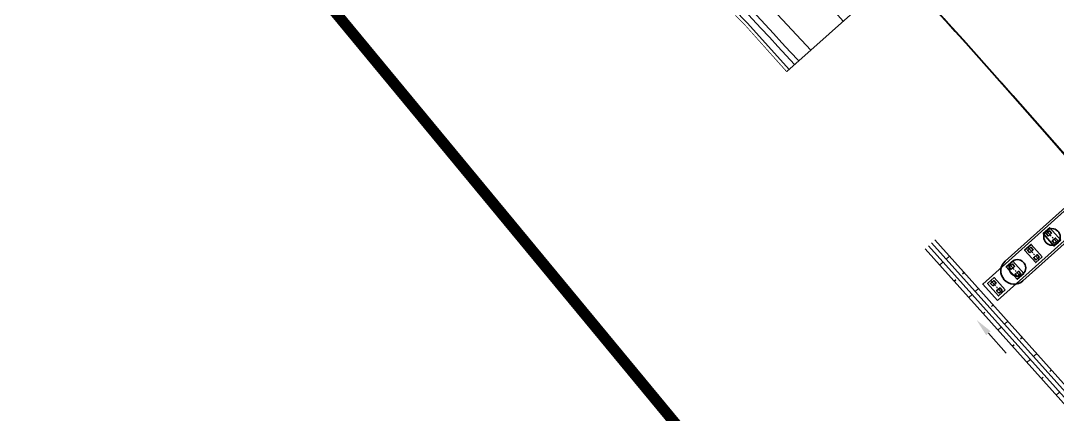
# Model space of a CAD drawing. Header units: millimetres. Extents: x 0 to 285450075, y -3000605 to 8125189010.
# Drawn here: x 6236190.4 to 6236284.1, y 5216866.5 to 5216902.2 of the extents above; entities that cross this region are included whole.
import ezdxf
from ezdxf import colors
from ezdxf.entities.mleader import LeaderData, LeaderLine
from ezdxf.math import Vec2, Vec3

# ---------------------------------------------------------------- set-up
doc = ezdxf.new("R2010")
doc.units = ezdxf.units.MM
doc.set_wipeout_variables(frame=1)
for name, pattern in [('15-15', [6, 1.5, -3, 1.5]), ('CENTER', [50.8, 31.75, -6.35, 6.35, -6.35]), ('осевая', [2, 1.25, -0.25, 0.25, -0.25])]:
    doc.linetypes.add(name, pattern=pattern)
for name, color, linetype in [('!Полоса отвода', 30, 'Continuous'), ('Основное направление 30.05.Верх покрытия', 7, 'Continuous'), ('Основное направление 30.05.Ось трассы', 7, 'Continuous'), ('Петля 1 ось справа.Верх покрытия', 7, 'Continuous')]:
    doc.layers.add(name, color=color, linetype=linetype)
for name, color, linetype, lineweight in [('1-Бетон', 106, 'Continuous', 35), ('1-Оси', 1, 'CENTER', 20), ('ИС_Выноски', 3, 'Continuous', 18), ('ИС_Мвн', 3, 'Continuous', 18), ('ИС_Ось', 3, 'осевая', 18), ('ИС_Размер', 3, 'Continuous', 18)]:
    doc.layers.add(name, color=color, linetype=linetype, lineweight=lineweight)
doc.layers.add('_Defpoints', color=8, linetype='Continuous', plot=False)
doc.layers.add('Оси_Невидимые', color=5, linetype='Continuous', plot=False)
doc.styles.add('ISOCPEUR', font='isocpeur.ttf', dxfattribs={"width": 0.8, "oblique": 15, "height": 2.5})
doc.linetypes.add('гр.ПОЛЬ.10', pattern='A,6.75,-2,[131,ltypeshp.shx,S=0.75,R=0,X=-0.75,Y=-0.375],-2,6.75,[130,ltypeshp.shx,S=0.75,R=270.000001,X=-8.75,Y=-0.375],0', length=17.5)

# ---------------------------------------------------------------- blocks, each defined once
blk = doc.blocks.new('б33 план')
at = {"layer": '1-Бетон'}
for points in [[(1400, 310), (0, 310), (0, -310), (1400, -310)], [(31600, 310), (33000, 310), (33000, -310), (31600, -310)]]:
    blk.add_lwpolyline(points, dxfattribs=at)
blk.add_lwpolyline([(1400, 700), (31600, 700), (31600, -700), (1400, -700)], close=True, dxfattribs=at)
at = {"layer": 'ИС_Ось', "color": 3, "ltscale": 20}
for points in [[(0, 0), (33000, 0)], [(400, 310), (400, -310)], [(32600, 310), (32600, -310)]]:
    blk.add_lwpolyline(points, dxfattribs=at)
blk = doc.blocks.new('*U1443')
at = {"rotation": 182.4098864728825}
blk.add_blockref('б33 план', (16485, 694), dxfattribs=at)
blk = doc.blocks.new('*U1444')
at = {"layer": '_Defpoints', "color": 0, "linetype": 'ByBlock', "lineweight": -2, "transparency": 16777216}
for p in [(0, 0), (0, -2252), (0, -4504), (0, -6756), (0, -9008), (0, -11260), (0, -13512), (0, -15764), (0, -18016), (0, -20268), (0, -22520), (0, -24772), (0, -27024), (0, -29276)]:
    blk.add_blockref('*U1443', p, dxfattribs=at)
blk = doc.blocks.new('*U1387')
at = {"layer": '1-Бетон'}
blk.add_circle((0, 0), 750, dxfattribs=at)
blk = doc.blocks.new('*U1388')
at = {"layer": '1-Бетон', "color": 0, "linetype": 'ByBlock', "lineweight": -2, "transparency": 16777216}
for p in [(0, 0), (4200, 0), (8400, 0)]:
    blk.add_blockref('*U1387', p, dxfattribs=at)
blk = doc.blocks.new('*U1385')
at = {"layer": 'ИС_Ось', "ltscale": 500}
blk.add_line((0, -725), (0, 725), dxfattribs=at)
blk = doc.blocks.new('*U1386')
at = {"layer": '1-Бетон', "color": 0, "linetype": 'ByBlock', "lineweight": -2, "transparency": 16777216}
for p in [(0, 0), (2250, 0), (4500, 0), (6750, 0), (9000, 0), (11250, 0), (13500, 0)]:
    blk.add_blockref('*U1385', p, dxfattribs=at)
blk = doc.blocks.new('iyugtyuf')
at = {"layer": 'ИС_Мвн', "color": 146, "linetype": 'ByBlock', "lineweight": -2, "true_color": 0x105689}
blk.add_lwpolyline([(-1600, 0), (-4008, 0)], dxfattribs=at)
at = {"layer": 'ИС_Мвн', "color": 146, "true_color": 0x105689}
blk.add_solid([(-1600, 267), (0, 0), (-1600, -267)], dxfattribs=at)
blk = doc.blocks.new('мост план кальмиус')
at = {"color": 8}
blk.add_wipeout([(-84927, 18748), (-83562, 45128), (-71216, 44489), (-66238, 42098), (-62410, 39358), (-58831, 35769), (-56452, 32504), (-54289, 28370), (-53279, 25638), (-52589, 23031), (-52149, 20452), (-51945, 17984), (-51953, 15404), (-51847, 1713), (16523, 174), (16499, 13750), (48681, 15115), (51950, 15396), (51993, 16603), (52429, 19670), (52763, 20976), (53228, 22376), (53763, 23670), (54928, 25867), (55955, 27386), (57261, 28968), (58369, 30088), (59857, 31352), (61766, 32654), (64399, 33987), (66743, 34802), (68607, 35230), (73006, 35615), (75369, 35737), (80966, 36027), (84021, 36185), (84924, 18748), (81975, 18490), (81924, 17723), (81924, -13317), (85003, -13811), (86426, -28044), (82156, -29131), (72090, -31693), (70682, -31945), (68645, -32063), (67160, -31993), (65457, -31748), (63155, -31122), (61641, -30507), (59831, -29528), (59206, -29119), (57612, -27877), (55950, -26189), (54592, -24362), (53635, -22662), (53329, -22000), (52862, -20805), (52220, -18396), (52133, -16966), (51955, -16166), (50601, -16282), (16894, -17701), (16523, 174), (-51847, 1713), (-51957, -16166), (-51975, -17754), (-52064, -18998), (-52207, -20149), (-52411, -21316), (-52628, -22291), (-52913, -23344), (-53313, -24568), (-53979, -26232), (-54781, -27859), (-55627, -29295), (-56959, -31171), (-57508, -31843), (-57930, -32327), (-58939, -33384), (-60064, -34421), (-61062, -35236), (-61822, -35797), (-62602, -36327), (-63223, -36717), (-63657, -36974), (-64059, -37201), (-65393, -37881), (-66993, -38563), (-68626, -39119), (-70984, -39743), (-72767, -39965), (-74388, -40088), (-88874, -37694), (-84927, -13818), (-82187, -14057), (-81927, -13317), (-81927, 17723), (-81861, 18480)], dxfattribs=at).dxf.layer = '1-Бетон'
for p, q in [((-27415, 14760), (-27415, 15160)), ((-25443, 14960), (-25443, 15160)), ((-23470, 14760), (-23470, 15160)), ((-21498, 14960), (-21498, 15160)), ((-19526, 14760), (-19526, 15160)), ((-17554, 14959), (-17554, 15159)), ((-15582, 14759), (-15582, 15159)), ((-13609, 14959), (-13609, 15159)), ((-11637, 14759), (-11637, 15159)), ((-25443, 13960), (-25443, 14160)), ((-23471, 13960), (-23471, 14360)), ((-21498, 13960), (-21498, 14160)), ((-19526, 13960), (-19526, 14360)), ((-17554, 13959), (-17554, 14159)), ((-15582, 13959), (-15582, 14359)), ((-13609, 13959), (-13609, 14159)), ((-11637, 13959), (-11637, 14359))]:
    blk.add_line(p, q)
for points in [[(-9665, 15159), (-53054, 15161)], [(-9665, 14759), (-53054, 14761)], [(-9665, 14359), (-53054, 14361)], [(-9665, 13959), (-53054, 13961)]]:
    blk.add_lwpolyline(points)
at = {"layer": '1-Бетон'}
blk.add_lwpolyline([(10610, 13749), (16230, 13749), (48681, 15115), (73545, 17251)], dxfattribs=at)
at = {"layer": '1-Бетон', "color": 4}
for points in [[(10610, 12749), (16251, 12749), (48745, 14117), (73545, 16247)], [(10610, 12249), (16261, 12249), (48777, 13618), (73545, 15745)], [(16549, 13763), (49520, 15138), (49520, -16328), (16894, -17701), (16549, -17700), (16549, 13763)], [(10610, 13750), (16499, 13750), (16499, -17700), (10610, -17700)], [(16499, 13750), (10610, 13750)]]:
    blk.add_lwpolyline(points, dxfattribs=at)
at = {"layer": '1-Бетон', "color": 3}
for points in [[(-17527, 13399), (-17527, -1601), (-15527, -1601), (-15527, 13399)], [(15523, 13399), (15523, -1601), (17523, -1601), (17523, 13399)]]:
    blk.add_lwpolyline(points, close=True, dxfattribs=at)
at = {"layer": '1-Бетон', "color": 5}
for points in [[(-17277, 12249), (-15777, 12249), (-15777, 13049), (-17277, 13049), (-17277, 12249)], [(-17105, 12885), (-17122, 12486), (-16822, 12473), (-16806, 12873), (-17105, 12885)], [(-16252, 12849), (-16252, 12449), (-15952, 12449), (-15952, 12849), (-16252, 12849)], [(17273, 12249), (15773, 12249), (15773, 13049), (17273, 13049), (17273, 12249)], [(-17277, 9997), (-15777, 9997), (-15777, 10797), (-17277, 10797), (-17277, 9997)], [(-17105, 10633), (-17122, 10234), (-16822, 10221), (-16806, 10621), (-17105, 10633)], [(-16252, 10597), (-16252, 10197), (-15952, 10197), (-15952, 10597), (-16252, 10597)], [(-17277, 7745), (-15777, 7745), (-15777, 8545), (-17277, 8545), (-17277, 7745)], [(-17105, 8381), (-17122, 7982), (-16822, 7969), (-16806, 8369), (-17105, 8381)], [(-16252, 8345), (-16252, 7945), (-15952, 7945), (-15952, 8345), (-16252, 8345)], [(-17277, 5493), (-15777, 5493), (-15777, 6293), (-17277, 6293), (-17277, 5493)], [(-17105, 6129), (-17122, 5730), (-16822, 5717), (-16806, 6117), (-17105, 6129)], [(-16252, 6093), (-16252, 5693), (-15952, 5693), (-15952, 6093), (-16252, 6093)]]:
    blk.add_lwpolyline(points, dxfattribs=at)
at = {"layer": '1-Бетон', "elevation": -5778}
blk.add_lwpolyline([(-17727, 10499), (-17727, 1299, 0.995848), (-15327, 1299), (-15327, 10499, 0.995848)], format="xyb", close=True, dxfattribs=at)
at = {"layer": '1-Бетон', "color": 1}
blk.add_arc((0, 800001), 800001, 266.084716, 273.246619, dxfattribs=at)
at = {"layer": '_Defpoints', "color": 2}
blk.add_lwpolyline([(16398, 12999), (16398, 12299), (15798, 12299), (15798, 12999)], close=True, dxfattribs=at)
blk.add_blockref('iyugtyuf', (-17565, 15989))
at = {"layer": '1-Бетон', "xscale": -1.000000000000011, "rotation": 90}
for name, p in [('*U1386', (-16527, 12649)), ('*U1388', (-16527, 10099))]:
    blk.add_blockref(name, p, dxfattribs=at)
at = {"layer": '_Defpoints'}
blk.add_blockref('*U1444', (33047, 13356), dxfattribs=at)
blk.add_wipeout([(11938, 13749), (13722, 13749), (15433, 13750), (16249, 13750), (48681, 15115), (73545, 17251), (73545, -14311), (50601, -16282), (16894, -17701), (13985, -17701), (12431, -17701), (10511, -17701), (10610, 13750)]).dxf.layer = '1-Бетон'
at = {"layer": '1-Бетон'}
blk.add_lwpolyline([(10610, 13499), (16235, 13499), (48697, 14865), (73545, 17000)], dxfattribs=at)
at = {"layer": '1-Оси'}
blk.add_arc((0, 800000), 800000, 264.122089, 275.877664, dxfattribs=at)
at = {"layer": 'Оси_Невидимые'}
for radius, start, end in [(787250, 270.772262, 275.973201), (787750, 270.771734, 275.969385)]:
    blk.add_arc((0, 800000), radius, start, end, dxfattribs=at)
blk = doc.blocks.new('_DotBlank')
at = {"color": 0, "linetype": 'ByBlock', "lineweight": -2}
blk.add_line((-0.5, 0), (-1, 0), dxfattribs=at)
blk.add_circle((0, 0), 0.5, dxfattribs=at)

msp = doc.modelspace()

# ---------------------------------------------------------------- linework, layer by layer
at = {"layer": '!Полоса отвода', "color": 30, "linetype": 'гр.ПОЛЬ.10', "true_color": 0xff7f00, "transparency": 33554687, "const_width": 1}
msp.add_lwpolyline([(6235831.711, 5217126.3306), (6235854.2173, 5217113.6468), (6235933.9046, 5217077.1761), (6235929.8447, 5217069.9366), (6235957.8055, 5217052.5577), (6235964.5076, 5217063.135), (6236015.1873, 5217040.7815), (6236051.7119, 5217027.5132), (6236081.4492, 5217021.1147), (6236126.6412, 5217002.1085), (6236205.271, 5216919.2612), (6236295.0394, 5216810.7277), (6236353.2945, 5216728.9344), (6236405.3925, 5216628.9533), (6236433.0013, 5216547.4833), (6236444.8473, 5216481.3814), (6236448.927, 5216411.2943), (6236444.039, 5216301.1185), (6236439.7153, 5216194.5959), (6236448.6625, 5216032.8425)], dxfattribs=at)
at = {"layer": 'ИС_Размер', "linetype": 'Continuous'}
msp.add_circle((6226064.7742, 5217311.3687), 148840.0322, dxfattribs=at)
at = {"layer": 'Основное направление 30.05.Верх покрытия', "color": 6, "flags": 128}
msp.add_lwpolyline([(6236261.202, 5216898.9963, 0.1018755), (6236003.0284, 5217084.6488), (6236003.026, 5217084.6498, 0.0036658), (6235991.7713, 5217089.6894, 0.0031775), (6235980.4268, 5217094.5838, 0.0026892), (6235969.0041, 5217099.3538, 0.0022008), (6235957.5141, 5217104.0204, 0.0017125), (6235945.9669, 5217108.6054, 0.0012242), (6235934.3723, 5217113.1305, 0.0007358), (6235922.7397, 5217117.618, 0.0002475), (6235911.0784, 5217122.0902), (6235911.0759, 5217122.0912), (6235620.998, 5217230.5756), (6235621.6071, 5217232.2043)], format="xyb", dxfattribs=at)

# ---------------------------------------------------------------- next in the draw order: block references
at = {"layer": '1-Бетон', "xscale": 0.001, "yscale": 0.001, "zscale": 0.001, "rotation": 131.8774809029428}
msp.add_blockref('мост план кальмиус', (6236276.9349, 5216898.8604), dxfattribs=at)

# ---------------------------------------------------------------- next in the draw order: leaders
at = {"layer": 'ИС_Выноски', "color": 3}
ml = msp.add_multileader_mtext('Standard', dxfattribs=at)
ml.set_content('ПК70+50\\P24+3х33+24', color=3, style='ISOCPEUR')
ml.set_leader_properties(color=256, linetype='ByLayer', lineweight=-1)
ml.set_arrow_properties(name='DOTBLANK')
ml.build(insert=Vec2(0, 0))
ml.multileader.update_dxf_attribs({"text_left_attachment_type": 6, "text_right_attachment_type": 6, "dogleg_length": 0.36, "arrow_head_size": 1500, "scale": 25})
ctx = ml.context
ctx.base_point, ctx.scale, ctx.char_height, ctx.arrow_head_size, ctx.landing_gap_size, ctx.plane_origin, ctx.plane_x_axis, ctx.plane_y_axis = Vec3(6236691.2056, 5217349.7238), 25, 125, 1500, 2.25, Vec3(6242724.0352, 5214845.6196), Vec3(1, 0.0000115), Vec3(-0.0000115, 1)
ctx.left_attachment, ctx.right_attachment, ctx.text_align_type = 6, 6, 1
notes = []
notes.append((ctx, [(0, (1, 1, 0), (6236671.0754, 5217349.7235), (1, 0.0000115), 20.1302, [(1, [(6236451.887, 5217068.3139)], 0, [])])]))
ctx.mtext.insert, ctx.mtext.text_direction, ctx.mtext.rotation, ctx.mtext.width, ctx.mtext.alignment, ctx.mtext.flow_direction = Vec3(6237088.6703, 5217499.7283), Vec3(1, 0.0000115), 0.0000115, 857.209003, 2, 5
ctx.mtext.has_bg_fill, ctx.mtext.bg_color, ctx.mtext.bg_scale_factor, ctx.mtext.bg_transparency, ctx.mtext.use_window_bg_color = 1, -1027028792, 1.5, 0, 1
for ctx, leaders in notes:
    for number, flags, end, landing, length, lines in leaders:
        leader = LeaderData()
        leader.index, (leader.has_last_leader_line, leader.has_dogleg_vector, leader.attachment_direction) = number, flags
        leader.last_leader_point, leader.dogleg_vector, leader.dogleg_length = Vec3(end), Vec3(landing), length
        for number, points, colour, breaks in lines:
            line = LeaderLine()
            line.index, line.vertices, line.color, line.breaks = number, Vec3.list(points), colors.encode_raw_color(colour), breaks
            leader.lines.append(line)
        ctx.leaders.append(leader)

# ---------------------------------------------------------------- next in the draw order: linework, layer by layer
msp.add_lwpolyline([(6236259.6148, 5216897.5823), (6236283.0982, 5216918.5023)])
at = {"layer": 'Основное направление 30.05.Верх покрытия', "color": 5, "flags": 128}
msp.add_lwpolyline([(6236261.7621, 5216899.4953, 0.1018794), (6236003.3345, 5217085.3335), (6236003.3321, 5217085.3345, 0.0036656), (6235992.0673, 5217090.3785, 0.0031773), (6235980.7141, 5217095.2766, 0.0026889), (6235969.2839, 5217100.0496, 0.0022006), (6235957.7878, 5217104.7187, 0.0017123), (6235946.2358, 5217109.3055, 0.0012239), (6235934.6377, 5217113.832, 0.0007356), (6235923.0031, 5217118.3202, 0.0002473), (6235911.3411, 5217122.7927), (6235911.3387, 5217122.7937), (6235621.2607, 5217231.278), (6235621.6071, 5217232.2043)], format="xyb", dxfattribs=at)
at = {"layer": 'Основное направление 30.05.Ось трассы', "color": 1, "lineweight": 40, "true_color": 0xff0000, "flags": 128}
msp.add_lwpolyline([(6236484.5306, 5215168.6635), (6236481.8903, 5216316.6935, 0.0002441), (6236481.8575, 5216329.1934, 0.0007324), (6236481.8003, 5216341.6933, 0.0012207), (6236481.6942, 5216354.1928, 0.001709), (6236481.5149, 5216366.6915, 0.0021973), (6236481.238, 5216379.1884, 0.0026856), (6236480.839, 5216391.682, 0.0031738), (6236480.2937, 5216404.17, 0.0036621), (6236479.5777, 5216416.6494, 0.2782706), (6236007.742, 5217095.1932, 0.0036621), (6235996.2926, 5217100.2089, 0.0031738), (6235984.7756, 5217105.0676, 0.0026856), (6235973.2025, 5217109.791, 0.0021973), (6235961.5837, 5217114.4012, 0.001709), (6235949.9293, 5217118.9205, 0.0012207), (6235938.2486, 5217123.3715, 0.0007324), (6235926.5506, 5217127.7767, 0.0002441), (6235914.844, 5217132.1592), (6235320.4061, 5217354.4691, -0.0193391), (6234250.5061, 5217802.4742), (6233192.5927, 5218294.3631, 0.0310959)], format="xyb", dxfattribs=at)
at = {"layer": 'Петля 1 ось справа.Верх покрытия', "color": 5, "linetype": '15-15', "flags": 128}
msp.add_lwpolyline([(6236264.7119, 5216902.1231, 0.1019003), (6236004.9465, 5217088.9396), (6236004.9441, 5217088.9406, 0.0036637), (6235993.6165, 5217093.9848, 0.0031754), (6235982.2077, 5217098.8792, 0.0026871), (6235970.7295, 5217103.6449, 0.0021988), (6235959.1925, 5217108.3033, 0.0017105), (6235947.6071, 5217112.8763, 0.0012222), (6235935.9827, 5217117.386, 0.0007339), (6235924.3289, 5217121.8547, 0.0002456), (6235912.6547, 5217126.3051), (6235912.6522, 5217126.3061), (6235622.5757, 5217234.7899)], format="xyb", dxfattribs=at)

doc.saveas('drawing.dxf')
